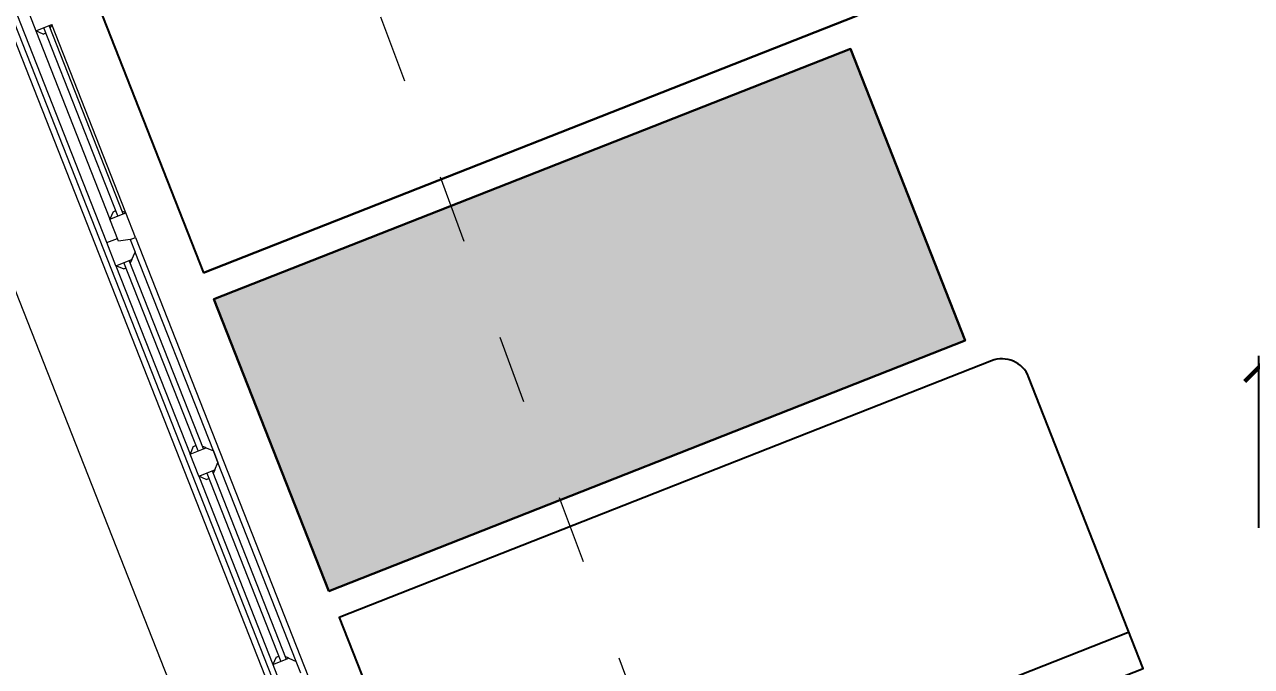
# Model space of a CAD drawing. Header units: millimetres. Extents: x 4980 to 19099, y 3891 to 5773.
# Drawn here: x 5413.5 to 5628.7, y 4696.5 to 4809.1 of the extents above; entities that cross this region are included whole.
import ezdxf

# ---------------------------------------------------------------- set-up
doc = ezdxf.new("R2010")
doc.units = ezdxf.units.MM
doc.linetypes.add('ACAD_ISO03W100', pattern=[30, 12, -18])
for name, color, linetype, lineweight in [('02_03 Sitzmöbel_Stift_Nr__7', 7, 'Continuous', 25), ('02_04 Tische_Stift_Nr__7', 7, 'Continuous', 25), ('a 2', 132, 'Continuous', 20), ('a pencere 0', 252, 'Continuous', 0), ('a pencere cam', 121, 'Continuous', 0), ('a pencere doğrama', 41, 'Continuous', 20), ('a pencere görünüş', 62, 'Continuous', 9), ('no3_duvar tarama', 253, 'Continuous', 9)]:
    doc.layers.add(name, color=color, linetype=linetype, lineweight=lineweight)
doc.layers.add('02_04 Tische_Stift_Nr__23', color=7, linetype='Continuous', lineweight=20, true_color=0xa46651)
doc.layers.add('Kıtc-002 Çizgi', color=7, linetype='Continuous')
doc.styles.add('ROMANSTW', font='georgia.ttf')
doc.dimstyles.new('M1', dxfattribs={"dimtxt": 11, "dimasz": 5, "dimexe": 2, "dimexo": 5, "dimgap": 3, "dimtad": 1, "dimdec": 1, "dimzin": 12, "dimdsep": 46, "dimtxsty": 'ROMANSTW', "dimblk": 'ARCHTICK', "dimcen": 0.09, "dimclrd": 251, "dimclre": 251, "dimclrt": 1, "dimadec": 0, "dimazin": 0, "dimtfac": 1, "dimtdec": 1, "dimtix": 1, "dimtmove": 0, "dimatfit": 3, "dimldrblk": 'ARCHTICK', "dimfxl": 1, "dimtolj": 1, "dimtzin": 0, "dimarcsym": 0})

# ---------------------------------------------------------------- blocks, each defined once
blk = doc.blocks.new('Spangentisch')
at = {"layer": '02_04 Tische_Stift_Nr__7', "linetype": 'Continuous'}
for p, q in [((1.2, 0.6), (0, 0.6)), ((0, 0.6), (0, 0)), ((1.2, 0), (1.2, 0.6)), ((0, 0), (1.2, 0))]:
    blk.add_line(p, q, dxfattribs=at)
blk = doc.blocks.new('_ArchTick')
at = {"layer": 'Kıtc-002 Çizgi', "color": 0, "const_width": 0.15}
blk.add_lwpolyline([(-0.5, -0.5), (0.5, 0.5)], dxfattribs=at)
blk = doc.blocks.new('*D103')
at = {"layer": 'Defpoints', "color": 0, "transparency": 16777216}
for p in [(5630.03, 4749), (5630.03, 4715.86), (5690, 4715.86)]:
    blk.add_point(p, dxfattribs=at)
at = {"layer": 'no3_duvar tarama', "color": 251, "lineweight": -2, "transparency": 16777216}
for p, q in [((5630.03, 4720.86), (5630.03, 4751)), ((5690, 4720.86), (5690, 4751)), ((5690, 4749), (5630.03, 4749))]:
    blk.add_line(p, q, dxfattribs=at)
at = {"layer": 'no3_duvar tarama', "color": 251, "lineweight": -2, "transparency": 16777216, "xscale": 5, "yscale": 5, "zscale": 5, "rotation": 180}
blk.add_blockref('_ArchTick', (5630.03, 4749), dxfattribs=at)
at = {"layer": 'no3_duvar tarama', "color": 251, "lineweight": -2, "transparency": 16777216, "xscale": 5, "yscale": 5, "zscale": 5}
blk.add_blockref('_ArchTick', (5690, 4749), dxfattribs=at)
at = {"layer": 'no3_duvar tarama', "color": 1, "transparency": 16777216, "insert": (5660.01, 4757.67), "char_height": 11, "attachment_point": 5, "style": 'ROMANSTW'}
blk.add_mtext('\\A1;60', dxfattribs=at)

msp = doc.modelspace()

# ---------------------------------------------------------------- hatches: boundary and pattern name
at = {"layer": '02_04 Tische_Stift_Nr__23', "linetype": 'Continuous'}
msp.add_hatch(color=256, dxfattribs=at).paths.add_polyline_path([(5466.86, 4709.76), (5578.52, 4753.71), (5558.38, 4804.89), (5446.72, 4760.94)])

# ---------------------------------------------------------------- linework, layer by layer
at = {"layer": '02_03 Sitzmöbel_Stift_Nr__7', "linetype": 'Continuous'}
for p, q in [((5559.34, 4810.64), (5444.89, 4765.6)), ((5583.14, 4750.15), (5468.69, 4705.11)), ((5607.26, 4702.53), (5488.15, 4655.65))]:
    msp.add_line(p, q, dxfattribs=at)
at = {"layer": '02_03 Sitzmöbel_Stift_Nr__7', "linetype": 'Continuous', "flags": 128}
for points in [[(5444.89, 4765.6), (5559.34, 4810.64, 0.414214), (5562.16, 4817.12), (5542.03, 4868.27), (5422.92, 4821.4)], [(5490.65, 4649.31), (5609.76, 4696.18), (5589.63, 4747.33, 0.414214), (5583.14, 4750.15), (5468.69, 4705.11)]]:
    msp.add_lwpolyline(points, format="xyb", close=True, dxfattribs=at)
at = {"layer": '02_04 Tische_Stift_Nr__7', "linetype": 'Continuous', "flags": 128}
msp.add_lwpolyline([(5466.86, 4709.76), (5578.52, 4753.71), (5558.38, 4804.89), (5446.72, 4760.94)], close=True, dxfattribs=at)
at = {"layer": 'a 2', "linetype": 'ACAD_ISO03W100', "elevation": -0.53}
msp.add_lwpolyline([(5392.29, 5035.47), (5533.01, 4657.03)], dxfattribs=at)
at = {"layer": 'a 2', "elevation": -0.53}
msp.add_lwpolyline([(5315.72, 5006.77), (5457.81, 4645.72)], dxfattribs=at)
at = {"layer": 'a pencere 0', "elevation": -0.53}
for points in [[(5335.37, 5000.5), (5471.35, 4654.97)], [(5471.76, 4656.79), (5336.91, 4999.44)], [(5427.92, 4770.9), (5382.83, 4885.48)], [(5418.25, 4809.14), (5417.96, 4808.49)], [(5431.25, 4776.11), (5430.6, 4776.39)], [(5432.94, 4771.8), (5477.34, 4658.99)], [(5432.32, 4767.93), (5432.03, 4767.28)], [(5445.32, 4734.9), (5444.67, 4735.18)], [(5446.85, 4731.01), (5446.57, 4730.36)], [(5459.85, 4697.97), (5459.2, 4698.25)]]:
    msp.add_lwpolyline(points, dxfattribs=at)
at = {"layer": 'a pencere cam', "elevation": -0.53}
for points in [[(5430.78, 4775.93), (5417.78, 4808.96)], [(5429.85, 4775.56), (5416.85, 4808.59)], [(5443.92, 4734.35), (5430.92, 4767.38)], [(5444.85, 4734.72), (5431.85, 4767.75)], [(5445.45, 4730.46), (5458.45, 4697.42)], [(5446.38, 4730.82), (5459.38, 4697.79)]]:
    msp.add_lwpolyline(points, dxfattribs=at)
at = {"layer": 'a pencere doğrama', "elevation": -0.53}
for points in [[(5413.92, 4811.94), (5415.45, 4808.04)], [(5415.45, 4808.04), (5418.25, 4809.14)], [(5415.45, 4808.04), (5417.78, 4808.96)], [(5417.78, 4808.96), (5418.25, 4809.14)], [(5416.75, 4807.48), (5415.45, 4808.04)], [(5416.75, 4807.48), (5417.22, 4807.66)], [(5429.02, 4776.31), (5429.48, 4776.49)], [(5429.02, 4776.31), (5428.46, 4775.01)], [(5428.46, 4775.01), (5431.25, 4776.11)], [(5428.46, 4775.01), (5430.78, 4775.93)], [(5429.97, 4771.16), (5428.46, 4775.01)], [(5430.78, 4775.93), (5431.25, 4776.11)], [(5432.94, 4771.8), (5431.25, 4776.11)], [(5427.92, 4770.9), (5429.79, 4771.63)], [(5429.52, 4766.83), (5429.52, 4766.83), (5427.92, 4770.9)], [(5432.01, 4771.43), (5429.97, 4771.16)], [(5432.01, 4771.43), (5432.94, 4771.8)], [(5432.01, 4771.43), (5432.88, 4769.23)], [(5429.52, 4766.83), (5432.32, 4767.93)], [(5431.85, 4767.75), (5432.32, 4767.93)], [(5432.32, 4767.93), (5432.88, 4769.23)], [(5429.52, 4766.83), (5431.85, 4767.75)], [(5430.82, 4766.27), (5429.52, 4766.83)], [(5430.82, 4766.27), (5431.29, 4766.45)], [(5443.09, 4735.1), (5442.52, 4733.8)], [(5442.52, 4733.8), (5444.85, 4734.72)], [(5444.06, 4729.91), (5444.06, 4729.91), (5442.52, 4733.8)], [(5443.09, 4735.1), (5443.55, 4735.28)], [(5444.85, 4734.72), (5445.32, 4734.9)], [(5445.32, 4734.9), (5446.61, 4734.33)], [(5446.61, 4734.33), (5447.41, 4732.3)], [(5446.85, 4731.01), (5447.41, 4732.3)], [(5444.06, 4729.91), (5446.85, 4731.01)], [(5444.06, 4729.91), (5446.38, 4730.82)], [(5445.35, 4729.34), (5444.06, 4729.91)], [(5445.35, 4729.34), (5445.82, 4729.53)], [(5446.38, 4730.82), (5446.85, 4731.01)], [(5457.62, 4698.17), (5457.06, 4696.87)], [(5457.06, 4696.87), (5459.85, 4697.97)], [(5457.06, 4696.87), (5459.38, 4697.79)], [(5457.06, 4696.87), (5457.06, 4696.87), (5458.59, 4692.98)], [(5457.62, 4698.17), (5458.09, 4698.35)], [(5459.85, 4697.97), (5461.14, 4697.41)], [(5461.94, 4695.38), (5461.14, 4697.41)]]:
    msp.add_lwpolyline(points, dxfattribs=at)
at = {"layer": 'a pencere görünüş', "elevation": -0.53}
for points in [[(5431.25, 4776.11), (5418.25, 4809.14)], [(5415.45, 4808.04), (5428.46, 4775.01)], [(5447.41, 4732.3), (5446.61, 4734.33), (5432.88, 4769.23)], [(5429.52, 4766.83), (5442.52, 4733.8)], [(5461.14, 4697.41), (5447.41, 4732.3)], [(5444.06, 4729.91), (5457.06, 4696.87)]]:
    msp.add_lwpolyline(points, dxfattribs=at)

# ---------------------------------------------------------------- block references
at = {"layer": '02_04 Tische_Stift_Nr__7', "linetype": 'Continuous', "xscale": -100, "yscale": 91.66666666666755, "zscale": 100, "rotation": 21.4819515917962}
msp.add_blockref('Spangentisch', (5578.52, 4753.71), dxfattribs=at)

# ---------------------------------------------------------------- dimensions: what is measured, and where the dimension line sits
at = {"layer": 'no3_duvar tarama'}
dim = msp.add_aligned_dim(p1=(5690, 4715.86), p2=(5630.03, 4715.86), distance=-33.14, dimstyle='M1', dxfattribs=at)
dim.commit()
dim.dimension.update_dxf_attribs({"geometry": '*D103', "text_midpoint": (5660.01, 4757.67)})

doc.saveas('drawing.dxf')
